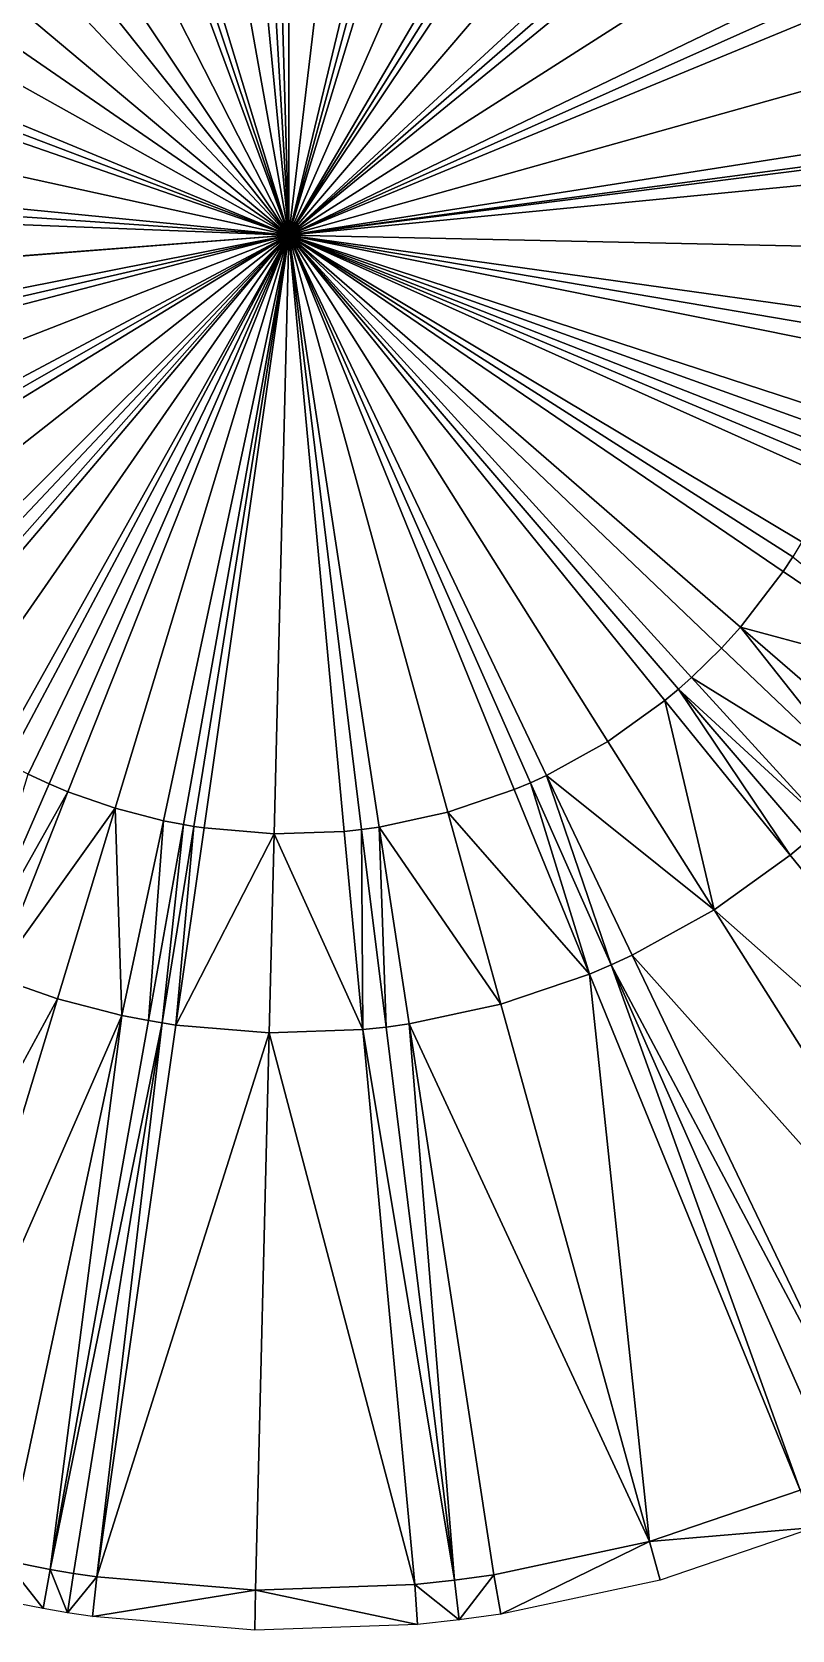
# Model space of a CAD drawing. Header units: millimetres. Extents: x 236046 to 236475, y 140480 to 140633.
# Drawn here: x 236357.3 to 236366.84, y 140514.83 to 140534.9 of the extents above; entities that cross this region are included whole.
import ezdxf

# ---------------------------------------------------------------- set-up
doc = ezdxf.new("R2010")
doc.units = ezdxf.units.MM
doc.layers.add('pas de calque', color=7, linetype='Continuous')

msp = doc.modelspace()

# ---------------------------------------------------------------- linework, layer by layer
at = {"layer": 'pas de calque'}
for points in [[(236360.522, 140532.347, 79.63), (236359.209, 140539.708, 77.225), (236359.806, 140539.789, 77.281), (236360.522, 140532.347, 79.63)], [(236359.806, 140539.789, 77.281), (236360.084, 140539.811, 77.308), (236360.522, 140532.347, 79.63), (236359.806, 140539.789, 77.281)], [(236360.305, 140539.82, 77.33), (236360.522, 140532.347, 79.63), (236360.084, 140539.811, 77.308), (236360.305, 140539.82, 77.33)], [(236360.522, 140532.347, 79.63), (236360.305, 140539.82, 77.33), (236360.525, 140539.823, 77.352), (236360.522, 140532.347, 79.63)], [(236360.525, 140539.823, 77.352), (236361.405, 140539.771, 77.439), (236360.522, 140532.347, 79.63), (236360.525, 140539.823, 77.352)], [(236362.273, 140539.616, 77.525), (236360.522, 140532.347, 79.63), (236361.405, 140539.771, 77.439), (236362.273, 140539.616, 77.525)], [(236360.522, 140532.347, 79.63), (236358.351, 140539.503, 77.153), (236359.209, 140539.708, 77.225), (236360.522, 140532.347, 79.63)], [(236360.522, 140532.347, 79.63), (236362.273, 140539.616, 77.525), (236362.487, 140539.561, 77.547), (236360.522, 140532.347, 79.63)], [(236362.699, 140539.5, 77.569), (236360.522, 140532.347, 79.63), (236362.487, 140539.561, 77.547), (236362.699, 140539.5, 77.569)], [(236360.522, 140532.347, 79.63), (236357.125, 140539.011, 77.072), (236357.933, 140539.363, 77.123), (236360.522, 140532.347, 79.63)], [(236360.522, 140532.347, 79.63), (236357.933, 140539.363, 77.123), (236358.141, 140539.436, 77.138), (236360.522, 140532.347, 79.63)], [(236360.522, 140532.347, 79.63), (236358.141, 140539.436, 77.138), (236358.351, 140539.503, 77.153), (236360.522, 140532.347, 79.63)], [(236360.522, 140532.347, 79.63), (236362.699, 140539.5, 77.569), (236363.526, 140539.194, 77.656), (236360.522, 140532.347, 79.63)], [(236363.526, 140539.194, 77.656), (236364.311, 140538.794, 77.742), (236360.522, 140532.347, 79.63), (236363.526, 140539.194, 77.656)], [(236357.125, 140539.011, 77.072), (236360.522, 140532.347, 79.63), (236356.363, 140538.566, 77.034), (236357.125, 140539.011, 77.072)], [(236364.5, 140538.68, 77.764), (236360.522, 140532.347, 79.63), (236364.311, 140538.794, 77.742), (236364.5, 140538.68, 77.764)], [(236356.363, 140538.566, 77.034), (236360.522, 140532.347, 79.63), (236355.863, 140538.202, 77.016), (236356.363, 140538.566, 77.034)], [(236360.522, 140532.347, 79.63), (236364.5, 140538.68, 77.764), (236364.685, 140538.56, 77.786), (236360.522, 140532.347, 79.63)], [(236364.685, 140538.56, 77.786), (236365.388, 140538.028, 77.873), (236360.522, 140532.347, 79.63), (236364.685, 140538.56, 77.786)], [(236360.522, 140532.347, 79.63), (236355.395, 140537.799, 77.004), (236355.863, 140538.202, 77.016), (236360.522, 140532.347, 79.63)], [(236360.522, 140532.347, 79.63), (236365.388, 140538.028, 77.873), (236366.024, 140537.417, 77.96), (236360.522, 140532.347, 79.63)], [(236354.788, 140537.16, 76.998), (236355.395, 140537.799, 77.004), (236360.522, 140532.347, 79.63), (236354.788, 140537.16, 76.998)], [(236366.171, 140537.253, 77.981), (236360.522, 140532.347, 79.63), (236366.024, 140537.417, 77.96), (236366.171, 140537.253, 77.981)], [(236354.788, 140537.16, 76.998), (236360.522, 140532.347, 79.63), (236354.36, 140536.6, 77.003), (236354.788, 140537.16, 76.998)], [(236360.522, 140532.347, 79.63), (236366.171, 140537.253, 77.981), (236366.314, 140537.085, 78.003), (236360.522, 140532.347, 79.63)], [(236366.314, 140537.085, 78.003), (236366.832, 140536.371, 78.09), (236360.522, 140532.347, 79.63), (236366.314, 140537.085, 78.003)], [(236353.985, 140536.003, 77.017), (236354.36, 140536.6, 77.003), (236360.522, 140532.347, 79.63), (236353.985, 140536.003, 77.017)], [(236367.264, 140535.602, 78.177), (236360.522, 140532.347, 79.63), (236366.832, 140536.371, 78.09), (236367.264, 140535.602, 78.177)], [(236353.985, 140536.003, 77.017), (236360.522, 140532.347, 79.63), (236353.599, 140535.21, 77.046), (236353.985, 140536.003, 77.017)], [(236367.357, 140535.403, 78.198), (236360.522, 140532.347, 79.63), (236367.264, 140535.602, 78.177), (236367.357, 140535.403, 78.198)], [(236367.357, 140535.403, 78.198), (236367.445, 140535.2, 78.22), (236360.522, 140532.347, 79.63), (236367.357, 140535.403, 78.198)], [(236360.522, 140532.347, 79.63), (236353.517, 140535.005, 77.055), (236353.599, 140535.21, 77.046), (236360.522, 140532.347, 79.63)], [(236367.734, 140534.367, 78.307), (236360.522, 140532.347, 79.63), (236367.445, 140535.2, 78.22), (236367.734, 140534.367, 78.307)], [(236353.517, 140535.005, 77.055), (236360.522, 140532.347, 79.63), (236353.441, 140534.798, 77.065), (236353.517, 140535.005, 77.055)], [(236353.441, 140534.798, 77.065), (236360.522, 140532.347, 79.63), (236353.2, 140533.95, 77.114), (236353.441, 140534.798, 77.065)], [(236367.924, 140533.506, 78.394), (236360.522, 140532.347, 79.63), (236367.734, 140534.367, 78.307), (236367.924, 140533.506, 78.394)], [(236360.522, 140532.347, 79.63), (236353.06, 140533.08, 77.176), (236353.2, 140533.95, 77.114), (236360.522, 140532.347, 79.63)], [(236367.924, 140533.506, 78.394), (236367.949, 140533.335, 78.411), (236360.522, 140532.347, 79.63), (236367.924, 140533.506, 78.394)], [(236367.956, 140533.288, 78.415), (236360.522, 140532.347, 79.63), (236367.949, 140533.335, 78.411), (236367.956, 140533.288, 78.415)], [(236360.522, 140532.347, 79.63), (236367.956, 140533.288, 78.415), (236367.981, 140533.069, 78.436), (236360.522, 140532.347, 79.63)], [(236360.522, 140532.347, 79.63), (236353.041, 140532.86, 77.194), (236353.06, 140533.08, 77.176), (236360.522, 140532.347, 79.63)], [(236360.522, 140532.347, 79.63), (236367.981, 140533.069, 78.436), (236368.016, 140532.188, 78.507), (236360.522, 140532.347, 79.63)], [(236353.028, 140532.64, 77.212), (236353.041, 140532.86, 77.194), (236360.522, 140532.347, 79.63), (236353.028, 140532.64, 77.212)], [(236353.043, 140531.77, 77.294), (236353.028, 140532.64, 77.212), (236360.522, 140532.347, 79.63), (236353.043, 140531.77, 77.294)], [(236353.043, 140531.758, 77.295), (236360.522, 140532.347, 79.63), (236353.162, 140530.884, 77.387), (236353.043, 140531.758, 77.295)], [(236353.043, 140531.77, 77.294), (236360.522, 140532.347, 79.63), (236353.043, 140531.758, 77.295), (236353.043, 140531.77, 77.294)], [(236360.522, 140532.347, 79.63), (236353.207, 140530.669, 77.41), (236353.162, 140530.884, 77.387), (236360.522, 140532.347, 79.63)], [(236353.259, 140530.454, 77.433), (236353.207, 140530.669, 77.41), (236360.522, 140532.347, 79.63), (236353.259, 140530.454, 77.433)], [(236353.529, 140529.615, 77.525), (236353.259, 140530.454, 77.433), (236360.522, 140532.347, 79.63), (236353.529, 140529.615, 77.525)], [(236360.522, 140532.347, 79.63), (236353.896, 140528.813, 77.617), (236353.529, 140529.615, 77.525), (236360.522, 140532.347, 79.63)], [(236353.896, 140528.813, 77.617), (236360.522, 140532.347, 79.63), (236354.002, 140528.62, 77.64), (236353.896, 140528.813, 77.617)], [(236354.002, 140528.62, 77.64), (236360.522, 140532.347, 79.63), (236354.114, 140528.429, 77.663), (236354.002, 140528.62, 77.64)], [(236360.522, 140532.347, 79.63), (236354.615, 140527.704, 77.755), (236354.114, 140528.429, 77.663), (236360.522, 140532.347, 79.63)], [(236354.615, 140527.704, 77.755), (236360.522, 140532.347, 79.63), (236355.199, 140527.043, 77.847), (236354.615, 140527.704, 77.755)], [(236355.369, 140526.877, 77.871), (236355.199, 140527.043, 77.847), (236360.522, 140532.347, 79.63), (236355.369, 140526.877, 77.871)], [(236355.544, 140526.717, 77.896), (236355.369, 140526.877, 77.871), (236360.522, 140532.347, 79.63), (236355.544, 140526.717, 77.896)], [(236355.544, 140526.717, 77.896), (236360.522, 140532.347, 79.63), (236355.665, 140526.611, 77.913), (236355.544, 140526.717, 77.896)], [(236360.522, 140532.347, 79.63), (236356.237, 140526.171, 77.96), (236355.665, 140526.611, 77.913), (236360.522, 140532.347, 79.63)], [(236356.237, 140526.171, 77.96), (236360.522, 140532.347, 79.63), (236356.848, 140525.788, 77.954), (236356.237, 140526.171, 77.96)], [(236356.989, 140525.711, 77.944), (236356.848, 140525.788, 77.954), (236360.522, 140532.347, 79.63), (236356.989, 140525.711, 77.944)], [(236356.989, 140525.711, 77.944), (236360.522, 140532.347, 79.63), (236357.25, 140525.578, 77.927), (236356.989, 140525.711, 77.944)], [(236360.522, 140532.347, 79.63), (236357.516, 140525.456, 77.91), (236357.25, 140525.578, 77.927), (236360.522, 140532.347, 79.63)], [(236357.75, 140525.358, 77.895), (236357.516, 140525.456, 77.91), (236360.522, 140532.347, 79.63), (236357.75, 140525.358, 77.895)], [(236357.75, 140525.358, 77.895), (236360.522, 140532.347, 79.63), (236358.343, 140525.15, 77.882), (236357.75, 140525.358, 77.895)], [(236358.952, 140524.993, 77.91), (236358.343, 140525.15, 77.882), (236360.522, 140532.347, 79.63), (236358.952, 140524.993, 77.91)], [(236359.201, 140524.945, 77.929), (236358.952, 140524.993, 77.91), (236360.522, 140532.347, 79.63), (236359.201, 140524.945, 77.929)], [(236360.522, 140532.347, 79.63), (236359.33, 140524.923, 77.939), (236359.201, 140524.945, 77.929), (236360.522, 140532.347, 79.63)], [(236359.33, 140524.923, 77.939), (236360.522, 140532.347, 79.63), (236359.459, 140524.903, 77.949), (236359.33, 140524.923, 77.939)], [(236359.459, 140524.903, 77.949), (236360.522, 140532.347, 79.63), (236360.338, 140524.83, 78.016), (236359.459, 140524.903, 77.949)], [(236361.219, 140524.86, 78.083), (236360.338, 140524.83, 78.016), (236360.522, 140532.347, 79.63), (236361.219, 140524.86, 78.083)], [(236367.876, 140530.874, 78.576), (236360.522, 140532.347, 79.63), (236367.915, 140531.091, 78.567), (236367.876, 140530.874, 78.576)], [(236367.655, 140530.02, 78.596), (236360.522, 140532.347, 79.63), (236367.876, 140530.874, 78.576), (236367.655, 140530.02, 78.596)], [(236360.522, 140532.347, 79.63), (236367.655, 140530.02, 78.596), (236367.584, 140529.811, 78.598), (236360.522, 140532.347, 79.63)], [(236367.507, 140529.605, 78.599), (236360.522, 140532.347, 79.63), (236367.584, 140529.811, 78.598), (236367.507, 140529.605, 78.599)], [(236367.441, 140529.441, 78.599), (236360.522, 140532.347, 79.63), (236367.507, 140529.605, 78.599), (236367.441, 140529.441, 78.599)], [(236360.522, 140532.347, 79.63), (236367.441, 140529.441, 78.599), (236367.371, 140529.279, 78.598), (236360.522, 140532.347, 79.63)], [(236366.966, 140528.496, 78.581), (236360.522, 140532.347, 79.63), (236367.371, 140529.279, 78.598), (236366.966, 140528.496, 78.581)], [(236366.85, 140528.308, 78.573), (236360.522, 140532.347, 79.63), (236366.966, 140528.496, 78.581), (236366.85, 140528.308, 78.573)], [(236360.522, 140532.347, 79.63), (236366.85, 140528.308, 78.573), (236366.729, 140528.123, 78.565), (236360.522, 140532.347, 79.63)], [(236366.193, 140527.423, 78.517), (236360.522, 140532.347, 79.63), (236366.729, 140528.123, 78.565), (236366.193, 140527.423, 78.517)], [(236360.522, 140532.347, 79.63), (236366.193, 140527.423, 78.517), (236365.954, 140527.159, 78.493), (236360.522, 140532.347, 79.63)], [(236365.954, 140527.159, 78.493), (236365.579, 140526.791, 78.453), (236360.522, 140532.347, 79.63), (236365.954, 140527.159, 78.493)], [(236365.579, 140526.791, 78.453), (236365.414, 140526.645, 78.436), (236360.522, 140532.347, 79.63), (236365.579, 140526.791, 78.453)], [(236365.244, 140526.503, 78.419), (236360.522, 140532.347, 79.63), (236365.414, 140526.645, 78.436), (236365.244, 140526.503, 78.419)], [(236364.528, 140525.989, 78.352), (236360.522, 140532.347, 79.63), (236365.244, 140526.503, 78.419), (236364.528, 140525.989, 78.352)], [(236363.757, 140525.562, 78.285), (236360.522, 140532.347, 79.63), (236364.528, 140525.989, 78.352), (236363.757, 140525.562, 78.285)], [(236360.522, 140532.347, 79.63), (236363.757, 140525.562, 78.285), (236363.556, 140525.47, 78.268), (236360.522, 140532.347, 79.63)], [(236360.522, 140532.347, 79.63), (236363.556, 140525.47, 78.268), (236363.353, 140525.384, 78.251), (236360.522, 140532.347, 79.63)], [(236363.353, 140525.384, 78.251), (236362.519, 140525.099, 78.184), (236360.522, 140532.347, 79.63), (236363.353, 140525.384, 78.251)], [(236361.657, 140524.914, 78.117), (236360.522, 140532.347, 79.63), (236362.519, 140525.099, 78.184), (236361.657, 140524.914, 78.117)], [(236360.522, 140532.347, 79.63), (236361.657, 140524.914, 78.117), (236361.438, 140524.884, 78.1), (236360.522, 140532.347, 79.63)], [(236360.522, 140532.347, 79.63), (236361.438, 140524.884, 78.1), (236361.219, 140524.86, 78.083), (236360.522, 140532.347, 79.63)], [(236367.949, 140531.309, 78.558), (236360.522, 140532.347, 79.63), (236368.016, 140532.188, 78.507), (236367.949, 140531.309, 78.558)], [(236360.522, 140532.347, 79.63), (236367.949, 140531.309, 78.558), (236367.915, 140531.091, 78.567), (236360.522, 140532.347, 79.63)], [(236368.8, 140526.722, 78.41), (236366.193, 140527.423, 78.517), (236366.729, 140528.123, 78.565), (236368.8, 140526.722, 78.41)], [(236366.729, 140528.123, 78.565), (236366.85, 140528.308, 78.573), (236368.8, 140526.722, 78.41), (236366.729, 140528.123, 78.565)], [(236365.954, 140527.159, 78.493), (236366.193, 140527.423, 78.517), (236367.766, 140525.437, 78.338), (236365.954, 140527.159, 78.493)], [(236368.085, 140525.789, 78.362), (236367.766, 140525.437, 78.338), (236366.193, 140527.423, 78.517), (236368.085, 140525.789, 78.362)], [(236366.193, 140527.423, 78.517), (236368.8, 140526.722, 78.41), (236368.085, 140525.789, 78.362), (236366.193, 140527.423, 78.517)], [(236365.579, 140526.791, 78.453), (236365.954, 140527.159, 78.493), (236367.766, 140525.437, 78.338), (236365.579, 140526.791, 78.453)], [(236365.414, 140526.645, 78.436), (236365.579, 140526.791, 78.453), (236367.265, 140524.946, 78.298), (236365.414, 140526.645, 78.436)], [(236367.265, 140524.946, 78.298), (236365.579, 140526.791, 78.453), (236367.766, 140525.437, 78.338), (236367.265, 140524.946, 78.298)], [(236365.414, 140526.645, 78.436), (236366.82, 140524.562, 78.264), (236365.244, 140526.503, 78.419), (236365.414, 140526.645, 78.436)], [(236367.045, 140524.751, 78.281), (236366.82, 140524.562, 78.264), (236365.414, 140526.645, 78.436), (236367.045, 140524.751, 78.281)], [(236367.045, 140524.751, 78.281), (236365.414, 140526.645, 78.436), (236367.265, 140524.946, 78.298), (236367.045, 140524.751, 78.281)], [(236364.528, 140525.989, 78.352), (236365.244, 140526.503, 78.419), (236365.865, 140523.876, 78.197), (236364.528, 140525.989, 78.352)], [(236365.865, 140523.876, 78.197), (236365.244, 140526.503, 78.419), (236366.82, 140524.562, 78.264), (236365.865, 140523.876, 78.197)], [(236365.865, 140523.876, 78.197), (236363.757, 140525.562, 78.285), (236364.528, 140525.989, 78.352), (236365.865, 140523.876, 78.197)], [(236357.25, 140525.578, 77.927), (236357.516, 140525.456, 77.91), (236356.515, 140523.165, 77.755), (236357.25, 140525.578, 77.927)], [(236363.757, 140525.562, 78.285), (236364.569, 140523.184, 78.113), (236363.556, 140525.47, 78.268), (236363.757, 140525.562, 78.285)], [(236364.569, 140523.184, 78.113), (236363.757, 140525.562, 78.285), (236364.836, 140523.307, 78.13), (236364.569, 140523.184, 78.113)], [(236364.836, 140523.307, 78.13), (236363.757, 140525.562, 78.285), (236365.865, 140523.876, 78.197), (236364.836, 140523.307, 78.13)], [(236357.516, 140525.456, 77.91), (236357.75, 140525.358, 77.895), (236356.515, 140523.165, 77.755), (236357.516, 140525.456, 77.91)], [(236356.515, 140523.165, 77.755), (236357.75, 140525.358, 77.895), (236356.827, 140523.035, 77.74), (236356.515, 140523.165, 77.755)], [(236357.75, 140525.358, 77.895), (236358.343, 140525.15, 77.882), (236356.827, 140523.035, 77.74), (236357.75, 140525.358, 77.895)], [(236363.353, 140525.384, 78.251), (236364.298, 140523.069, 78.096), (236362.519, 140525.099, 78.184), (236363.353, 140525.384, 78.251)], [(236364.298, 140523.069, 78.096), (236363.353, 140525.384, 78.251), (236363.556, 140525.47, 78.268), (236364.298, 140523.069, 78.096)], [(236363.556, 140525.47, 78.268), (236364.569, 140523.184, 78.113), (236364.298, 140523.069, 78.096), (236363.556, 140525.47, 78.268)], [(236356.827, 140523.035, 77.74), (236358.343, 140525.15, 77.882), (236357.618, 140522.758, 77.727), (236356.827, 140523.035, 77.74)], [(236357.618, 140522.758, 77.727), (236358.343, 140525.15, 77.882), (236358.429, 140522.549, 77.755), (236357.618, 140522.758, 77.727)], [(236358.343, 140525.15, 77.882), (236358.952, 140524.993, 77.91), (236358.429, 140522.549, 77.755), (236358.343, 140525.15, 77.882)], [(236358.429, 140522.549, 77.755), (236358.952, 140524.993, 77.91), (236358.761, 140522.484, 77.774), (236358.429, 140522.549, 77.755)], [(236358.952, 140524.993, 77.91), (236359.201, 140524.945, 77.929), (236358.761, 140522.484, 77.774), (236358.952, 140524.993, 77.91)], [(236358.761, 140522.484, 77.774), (236359.201, 140524.945, 77.929), (236358.933, 140522.454, 77.784), (236358.761, 140522.484, 77.774)], [(236359.201, 140524.945, 77.929), (236359.33, 140524.923, 77.939), (236358.933, 140522.454, 77.784), (236359.201, 140524.945, 77.929)], [(236359.33, 140524.923, 77.939), (236359.106, 140522.428, 77.794), (236358.933, 140522.454, 77.784), (236359.33, 140524.923, 77.939)], [(236359.106, 140522.428, 77.794), (236359.33, 140524.923, 77.939), (236359.459, 140524.903, 77.949), (236359.106, 140522.428, 77.794)], [(236361.657, 140524.914, 78.117), (236361.745, 140522.403, 77.945), (236361.438, 140524.884, 78.1), (236361.657, 140524.914, 78.117)], [(236363.185, 140522.69, 78.029), (236361.657, 140524.914, 78.117), (236362.519, 140525.099, 78.184), (236363.185, 140522.69, 78.029)], [(236362.036, 140522.443, 77.962), (236361.745, 140522.403, 77.945), (236361.657, 140524.914, 78.117), (236362.036, 140522.443, 77.962)], [(236362.036, 140522.443, 77.962), (236361.657, 140524.914, 78.117), (236363.185, 140522.69, 78.029), (236362.036, 140522.443, 77.962)], [(236362.519, 140525.099, 78.184), (236364.298, 140523.069, 78.096), (236363.185, 140522.69, 78.029), (236362.519, 140525.099, 78.184)], [(236359.459, 140524.903, 77.949), (236360.338, 140524.83, 78.016), (236359.106, 140522.428, 77.794), (236359.459, 140524.903, 77.949)], [(236360.338, 140524.83, 78.016), (236360.277, 140522.331, 77.861), (236359.106, 140522.428, 77.794), (236360.338, 140524.83, 78.016)], [(236360.338, 140524.83, 78.016), (236361.452, 140522.371, 77.928), (236360.277, 140522.331, 77.861), (236360.338, 140524.83, 78.016)], [(236361.452, 140522.371, 77.928), (236360.338, 140524.83, 78.016), (236361.219, 140524.86, 78.083), (236361.452, 140522.371, 77.928)], [(236361.452, 140522.371, 77.928), (236361.219, 140524.86, 78.083), (236361.438, 140524.884, 78.1), (236361.452, 140522.371, 77.928)], [(236361.438, 140524.884, 78.1), (236361.745, 140522.403, 77.945), (236361.452, 140522.371, 77.928), (236361.438, 140524.884, 78.1)], [(236371.23, 140519.127, 78.089), (236366.82, 140524.562, 78.264), (236367.045, 140524.751, 78.281), (236371.23, 140519.127, 78.089)], [(236366.82, 140524.562, 78.264), (236371.23, 140519.127, 78.089), (236365.865, 140523.876, 78.197), (236366.82, 140524.562, 78.264)], [(236369.607, 140517.961, 78.022), (236364.836, 140523.307, 78.13), (236365.865, 140523.876, 78.197), (236369.607, 140517.961, 78.022)], [(236365.865, 140523.876, 78.197), (236371.23, 140519.127, 78.089), (236369.607, 140517.961, 78.022), (236365.865, 140523.876, 78.197)], [(236367.858, 140516.993, 77.955), (236364.569, 140523.184, 78.113), (236364.836, 140523.307, 78.13), (236367.858, 140516.993, 77.955)], [(236367.858, 140516.993, 77.955), (236364.836, 140523.307, 78.13), (236369.607, 140517.961, 78.022), (236367.858, 140516.993, 77.955)], [(236364.569, 140523.184, 78.113), (236366.944, 140516.588, 77.921), (236364.298, 140523.069, 78.096), (236364.569, 140523.184, 78.113)], [(236367.404, 140516.784, 77.938), (236366.944, 140516.588, 77.921), (236364.569, 140523.184, 78.113), (236367.404, 140516.784, 77.938)], [(236367.858, 140516.993, 77.955), (236367.404, 140516.784, 77.938), (236364.569, 140523.184, 78.113), (236367.858, 140516.993, 77.955)], [(236357.618, 140522.758, 77.727), (236354.241, 140516.53, 77.565), (236356.827, 140523.035, 77.74), (236357.618, 140522.758, 77.727)], [(236365.052, 140515.943, 77.854), (236363.185, 140522.69, 78.029), (236364.298, 140523.069, 78.096), (236365.052, 140515.943, 77.854)], [(236366.944, 140516.588, 77.921), (236365.052, 140515.943, 77.854), (236364.298, 140523.069, 78.096), (236366.944, 140516.588, 77.921)], [(236357.618, 140522.758, 77.727), (236355.586, 140516.06, 77.552), (236354.241, 140516.53, 77.565), (236357.618, 140522.758, 77.727)], [(236357.618, 140522.758, 77.727), (236358.429, 140522.549, 77.755), (236355.586, 140516.06, 77.552), (236357.618, 140522.758, 77.727)], [(236356.965, 140515.704, 77.58), (236355.586, 140516.06, 77.552), (236358.429, 140522.549, 77.755), (236356.965, 140515.704, 77.58)], [(236356.965, 140515.704, 77.58), (236358.429, 140522.549, 77.755), (236357.529, 140515.593, 77.599), (236356.965, 140515.704, 77.58)], [(236358.429, 140522.549, 77.755), (236358.761, 140522.484, 77.774), (236357.529, 140515.593, 77.599), (236358.429, 140522.549, 77.755)], [(236362.036, 140522.443, 77.962), (236363.185, 140522.69, 78.029), (236365.052, 140515.943, 77.854), (236362.036, 140522.443, 77.962)], [(236358.761, 140522.484, 77.774), (236358.933, 140522.454, 77.784), (236357.529, 140515.593, 77.599), (236358.761, 140522.484, 77.774)], [(236357.529, 140515.593, 77.599), (236358.933, 140522.454, 77.784), (236357.822, 140515.543, 77.609), (236357.529, 140515.593, 77.599)], [(236358.115, 140515.499, 77.619), (236357.822, 140515.543, 77.609), (236358.933, 140522.454, 77.784), (236358.115, 140515.499, 77.619)], [(236358.933, 140522.454, 77.784), (236359.106, 140522.428, 77.794), (236358.115, 140515.499, 77.619), (236358.933, 140522.454, 77.784)], [(236358.115, 140515.499, 77.619), (236359.106, 140522.428, 77.794), (236360.277, 140522.331, 77.861), (236358.115, 140515.499, 77.619)], [(236358.115, 140515.499, 77.619), (236360.277, 140522.331, 77.861), (236360.107, 140515.333, 77.686), (236358.115, 140515.499, 77.619)], [(236360.107, 140515.333, 77.686), (236360.277, 140522.331, 77.861), (236362.105, 140515.402, 77.753), (236360.107, 140515.333, 77.686)], [(236360.277, 140522.331, 77.861), (236361.452, 140522.371, 77.928), (236362.105, 140515.402, 77.753), (236360.277, 140522.331, 77.861)], [(236362.602, 140515.456, 77.77), (236361.452, 140522.371, 77.928), (236361.745, 140522.403, 77.945), (236362.602, 140515.456, 77.77)], [(236362.105, 140515.402, 77.753), (236361.452, 140522.371, 77.928), (236362.602, 140515.456, 77.77), (236362.105, 140515.402, 77.753)], [(236362.602, 140515.456, 77.77), (236361.745, 140522.403, 77.945), (236362.036, 140522.443, 77.962), (236362.602, 140515.456, 77.77)], [(236362.036, 140522.443, 77.962), (236363.097, 140515.524, 77.787), (236362.602, 140515.456, 77.77), (236362.036, 140522.443, 77.962)], [(236363.097, 140515.524, 77.787), (236362.036, 140522.443, 77.962), (236365.052, 140515.943, 77.854), (236363.097, 140515.524, 77.787)], [(236366.944, 140516.588, 77.921), (236367.122, 140516.121, 77.921), (236365.052, 140515.943, 77.854), (236366.944, 140516.588, 77.921)], [(236365.185, 140515.46, 77.854), (236365.052, 140515.943, 77.854), (236367.122, 140516.121, 77.921), (236365.185, 140515.46, 77.854)], [(236365.052, 140515.943, 77.854), (236363.184, 140515.031, 77.787), (236363.097, 140515.524, 77.787), (236365.052, 140515.943, 77.854)], [(236365.052, 140515.943, 77.854), (236365.185, 140515.46, 77.854), (236363.184, 140515.031, 77.787), (236365.052, 140515.943, 77.854)], [(236356.854, 140515.216, 77.58), (236356.965, 140515.704, 77.58), (236357.439, 140515.101, 77.599), (236356.854, 140515.216, 77.58)], [(236356.965, 140515.704, 77.58), (236357.529, 140515.593, 77.599), (236357.439, 140515.101, 77.599), (236356.965, 140515.704, 77.58)], [(236357.529, 140515.593, 77.599), (236357.743, 140515.049, 77.609), (236357.439, 140515.101, 77.599), (236357.529, 140515.593, 77.599)], [(236357.529, 140515.593, 77.599), (236357.822, 140515.543, 77.609), (236357.743, 140515.049, 77.609), (236357.529, 140515.593, 77.599)], [(236357.822, 140515.543, 77.609), (236358.115, 140515.499, 77.619), (236357.743, 140515.049, 77.609), (236357.822, 140515.543, 77.609)], [(236357.743, 140515.049, 77.609), (236358.115, 140515.499, 77.619), (236358.057, 140515.002, 77.619), (236357.743, 140515.049, 77.609)], [(236360.107, 140515.333, 77.686), (236358.057, 140515.002, 77.619), (236358.115, 140515.499, 77.619), (236360.107, 140515.333, 77.686)], [(236362.602, 140515.456, 77.77), (236363.097, 140515.524, 77.787), (236362.663, 140514.959, 77.77), (236362.602, 140515.456, 77.77)], [(236363.184, 140515.031, 77.787), (236362.663, 140514.959, 77.77), (236363.097, 140515.524, 77.787), (236363.184, 140515.031, 77.787)], [(236360.107, 140515.333, 77.686), (236360.095, 140514.832, 77.686), (236358.057, 140515.002, 77.619), (236360.107, 140515.333, 77.686)], [(236360.107, 140515.333, 77.686), (236362.141, 140514.903, 77.753), (236360.095, 140514.832, 77.686), (236360.107, 140515.333, 77.686)], [(236360.107, 140515.333, 77.686), (236362.105, 140515.402, 77.753), (236362.141, 140514.903, 77.753), (236360.107, 140515.333, 77.686)], [(236362.105, 140515.402, 77.753), (236362.602, 140515.456, 77.77), (236362.663, 140514.959, 77.77), (236362.105, 140515.402, 77.753)], [(236362.141, 140514.903, 77.753), (236362.105, 140515.402, 77.753), (236362.663, 140514.959, 77.77), (236362.141, 140514.903, 77.753)]]:
    msp.add_3dface(points, dxfattribs=at)

doc.saveas('drawing.dxf')
